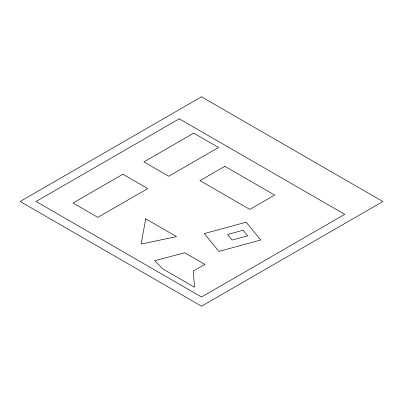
<?xml version="1.0" encoding="UTF-8"?>
<svg xmlns="http://www.w3.org/2000/svg" width="403" height="403" viewBox="0 0 403 403"><rect width="100%" height="100%" fill="white"/><g stroke="black" fill="none" stroke-linecap="round" stroke-linejoin="round"><path stroke-width="0.6" d="M145.7 218.799L141.151 244.072L176.544 236.606L145.7 218.799M201.465 96.801L20.15 201.48L201.535 306.199L382.85 201.52L201.465 96.801M179.259 118.804L36.063 201.48L201.535 297.016L344.731 214.341L179.259 118.804M193.732 133.136L143.901 161.905L168.731 176.242L218.562 147.468L193.732 133.136M122.88 174.257L73.049 203.026L97.874 217.363L147.705 188.589L122.88 174.257M224.824 166.308L199.994 180.645L249.825 209.414L274.655 195.077L224.824 166.308M204.87 264.393L193.228 271.118L194.553 287.233L163.079 269.063L154.611 260.716L184.765 252.787L204.87 264.393M246.127 222.189L204.321 233.599L218.905 251.412L260.706 240.002L246.127 222.189M243.155 230.249L227.599 234.491L232.143 240.042L247.699 235.795L243.155 230.249"/></g></svg>
